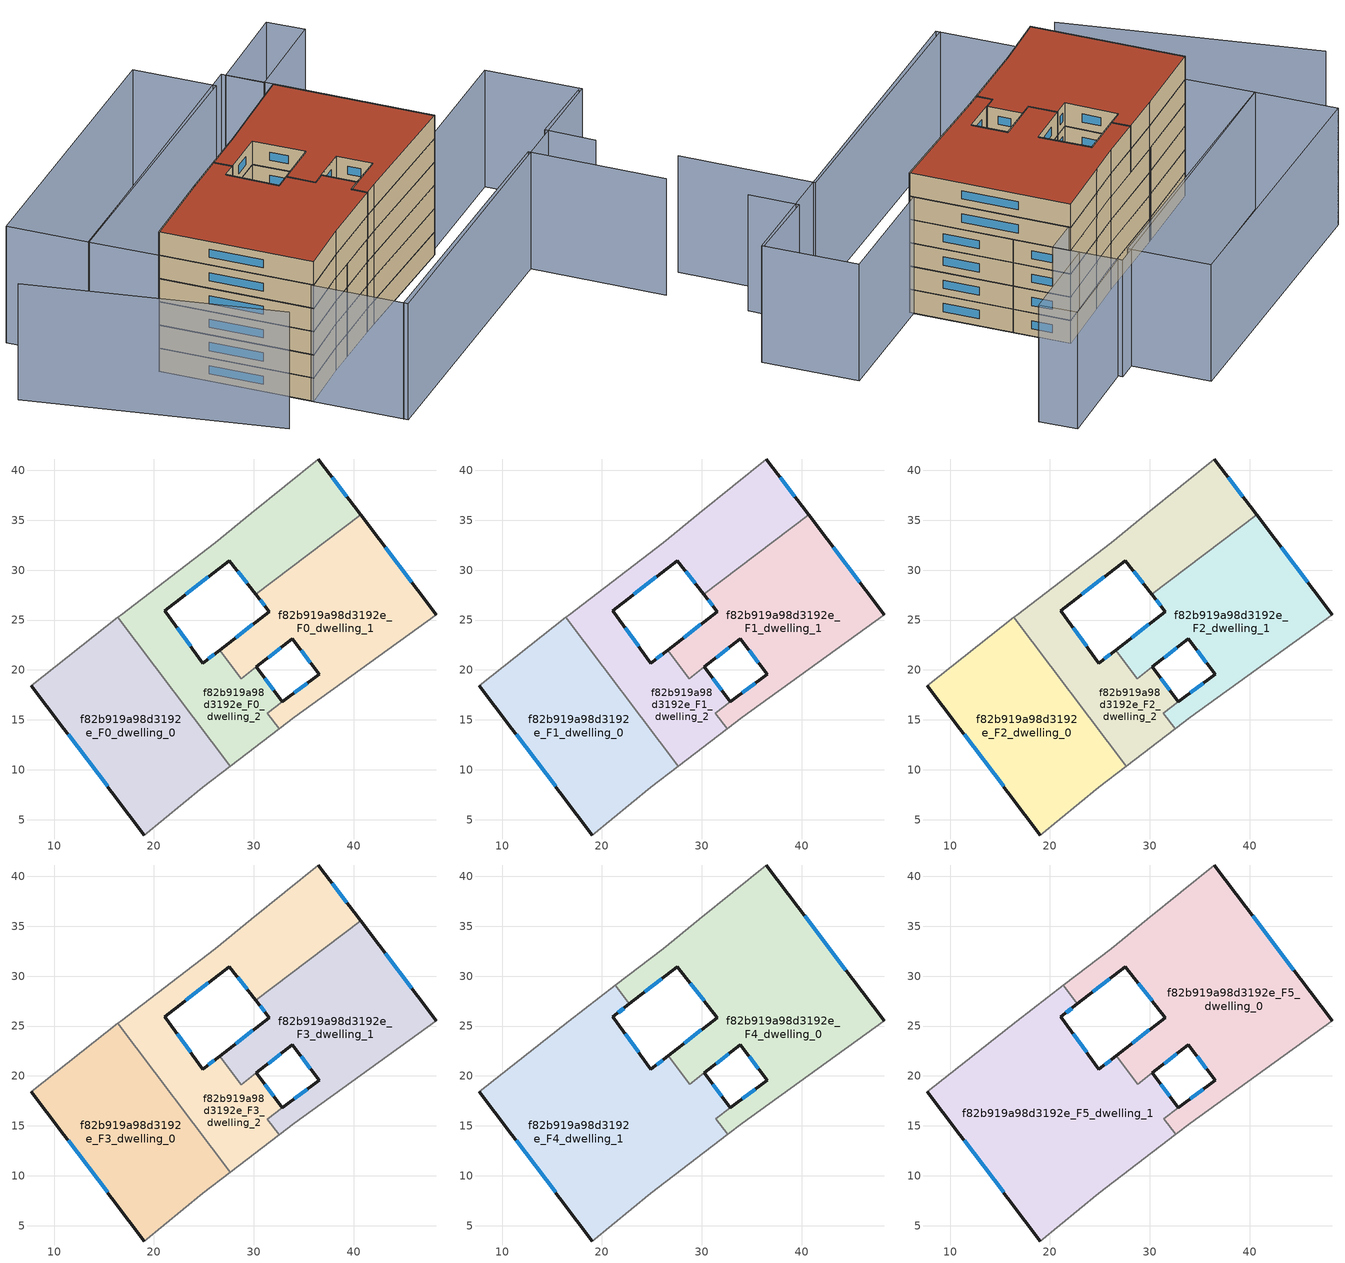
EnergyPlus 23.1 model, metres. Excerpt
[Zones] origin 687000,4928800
f82b919a98d3192e_F0_dwelling_0
 floor ground (EU_floor_Construction): 24.88,8.25 27.64,10.36 16.38,25.26 7.72,18.41 19.06,3.46 z0
 wall outside (EU_wall_Construction): 19.06,3.46 7.72,18.41 z0:3
 wall adiabatic (EU_wall_Construction): 7.72,18.41 16.38,25.26 / 27.64,10.36 24.88,8.25 19.06,3.46 z0:3
 wall to f82b919a98d3192e_F0_dwelling_2 (EU_wall_Construction): 16.38,25.26 27.64,10.36 z0:3
 window (EU_Window_Construction): 15.37,8.33 11.4,13.55 z0.98:2.02
f82b919a98d3192e_F0_dwelling_1
 floor ground (EU_floor_Construction): 48.29,25.51 40.71,35.54 30.19,27.59 31.55,25.84 26.57,21.97 28.73,19.12 33.88,23.12 36.55,19.58 31.35,15.66 32.54,14.09 34.06,15.24 z0
 wall outside (EU_wall_Construction): 26.57,21.97 31.55,25.84 30.19,27.59 / 40.71,35.54 48.29,25.51 / 32.88,16.81 36.55,19.58 33.88,23.12 30.26,20.3 z0:3
 wall adiabatic (EU_wall_Construction): 48.29,25.51 34.06,15.24 32.54,14.09 z0:3
 wall to f82b919a98d3192e_F0_dwelling_2 (EU_wall_Construction): 30.19,27.59 40.71,35.54 / 32.54,14.09 31.35,15.66 32.88,16.81 / 30.26,20.3 28.73,19.12 26.57,21.97 z0:3
 window (EU_Window_Construction): 28.19,23.23 29.93,24.58 / 31.11,26.41 30.63,27.02 / 43.17,32.28 45.82,28.77 / 35.68,20.73 34.74,21.97 / 34.07,17.71 35.35,18.68 / 32.7,22.21 31.43,21.22 z0.98:2.02
f82b919a98d3192e_F0_dwelling_2
 floor ground (EU_floor_Construction): 32.54,14.09 31.35,15.66 32.88,16.81 30.26,20.3 28.73,19.12 26.57,21.97 24.92,20.68 21.09,25.93 27.57,30.96 30.19,27.59 40.71,35.54 36.48,41.13 29.78,35.71 26.15,32.76 16.68,25.5 16.38,25.26 27.64,10.36 z0
 wall outside (EU_wall_Construction): 36.48,41.13 40.71,35.54 / 30.19,27.59 27.57,30.96 21.09,25.93 24.92,20.68 26.57,21.97 / 30.26,20.3 32.88,16.81 z0:3
 wall adiabatic (EU_wall_Construction): 32.54,14.09 27.64,10.36 / 16.38,25.26 16.68,25.5 26.15,32.76 29.78,35.71 36.48,41.13 z0:3
 window (EU_Window_Construction): 37.85,39.31 39.33,37.36 / 29.34,28.68 28.42,29.86 / 25.46,29.33 23.19,27.57 / 22.33,24.23 23.67,22.39 / 25.46,21.1 26.03,21.55 / 31.11,19.17 32.02,17.95 z0.98:2.02
f82b919a98d3192e_F1_dwelling_0
 floor to f82b919a98d3192e_F0_dwelling_0 (EU_floor_Construction): 24.88,8.25 27.64,10.36 16.38,25.26 7.72,18.41 19.06,3.46 z3
 wall outside (EU_wall_Construction): 19.06,3.46 7.72,18.41 z3:6
 wall adiabatic (EU_wall_Construction): 7.72,18.41 16.38,25.26 / 27.64,10.36 24.88,8.25 19.06,3.46 z3:6
 wall to f82b919a98d3192e_F1_dwelling_2 (EU_wall_Construction): 16.38,25.26 27.64,10.36 z3:6
 window (EU_Window_Construction): 15.37,8.33 11.4,13.55 z3.98:5.02
f82b919a98d3192e_F1_dwelling_1
 floor to f82b919a98d3192e_F0_dwelling_1 (EU_floor_Construction): 48.29,25.51 40.71,35.54 30.19,27.59 31.55,25.84 26.57,21.97 28.73,19.12 33.88,23.12 36.55,19.58 31.35,15.66 32.54,14.09 34.06,15.24 z3
 wall outside (EU_wall_Construction): 26.57,21.97 31.55,25.84 30.19,27.59 / 40.71,35.54 48.29,25.51 / 32.88,16.81 36.55,19.58 33.88,23.12 30.26,20.3 z3:6
 wall adiabatic (EU_wall_Construction): 48.29,25.51 34.06,15.24 32.54,14.09 z3:6
 wall to f82b919a98d3192e_F1_dwelling_2 (EU_wall_Construction): 30.19,27.59 40.71,35.54 / 32.54,14.09 31.35,15.66 32.88,16.81 / 30.26,20.3 28.73,19.12 26.57,21.97 z3:6
 window (EU_Window_Construction): 28.19,23.23 29.93,24.58 / 31.11,26.41 30.63,27.02 / 43.17,32.28 45.82,28.77 / 35.68,20.73 34.74,21.97 / 34.07,17.71 35.35,18.68 / 32.7,22.21 31.43,21.22 z3.98:5.02
f82b919a98d3192e_F1_dwelling_2
 floor to f82b919a98d3192e_F0_dwelling_2 (EU_floor_Construction): 32.54,14.09 31.35,15.66 32.88,16.81 30.26,20.3 28.73,19.12 26.57,21.97 24.92,20.68 21.09,25.93 27.57,30.96 30.19,27.59 40.71,35.54 36.48,41.13 29.78,35.71 26.15,32.76 16.68,25.5 16.38,25.26 27.64,10.36 z3
 wall outside (EU_wall_Construction): 36.48,41.13 40.71,35.54 / 30.19,27.59 27.57,30.96 21.09,25.93 24.92,20.68 26.57,21.97 / 30.26,20.3 32.88,16.81 z3:6
 wall adiabatic (EU_wall_Construction): 32.54,14.09 27.64,10.36 / 16.38,25.26 16.68,25.5 26.15,32.76 29.78,35.71 36.48,41.13 z3:6
 window (EU_Window_Construction): 37.85,39.31 39.33,37.36 / 29.34,28.68 28.42,29.86 / 25.46,29.33 23.19,27.57 / 22.33,24.23 23.67,22.39 / 25.46,21.1 26.03,21.55 / 31.11,19.17 32.02,17.95 z3.98:5.02
f82b919a98d3192e_F2_dwelling_0
 floor to f82b919a98d3192e_F1_dwelling_0 (EU_floor_Construction): 24.88,8.25 27.64,10.36 16.38,25.26 7.72,18.41 19.06,3.46 z6
 wall outside (EU_wall_Construction): 19.06,3.46 7.72,18.41 z6:9
 wall adiabatic (EU_wall_Construction): 7.72,18.41 16.38,25.26 / 27.64,10.36 24.88,8.25 19.06,3.46 z6:9
 wall to f82b919a98d3192e_F2_dwelling_2 (EU_wall_Construction): 16.38,25.26 27.64,10.36 z6:9
 window (EU_Window_Construction): 15.37,8.33 11.4,13.55 z6.98:8.02
f82b919a98d3192e_F2_dwelling_1
 floor to f82b919a98d3192e_F1_dwelling_1 (EU_floor_Construction): 48.29,25.51 40.71,35.54 30.19,27.59 31.55,25.84 26.57,21.97 28.73,19.12 33.88,23.12 36.55,19.58 31.35,15.66 32.54,14.09 34.06,15.24 z6
 wall outside (EU_wall_Construction): 26.57,21.97 31.55,25.84 30.19,27.59 / 40.71,35.54 48.29,25.51 / 32.88,16.81 36.55,19.58 33.88,23.12 30.26,20.3 z6:9
 wall adiabatic (EU_wall_Construction): 48.29,25.51 34.06,15.24 32.54,14.09 z6:9
 wall to f82b919a98d3192e_F2_dwelling_2 (EU_wall_Construction): 30.19,27.59 40.71,35.54 / 32.54,14.09 31.35,15.66 32.88,16.81 / 30.26,20.3 28.73,19.12 26.57,21.97 z6:9
 window (EU_Window_Construction): 28.19,23.23 29.93,24.58 / 31.11,26.41 30.63,27.02 / 43.17,32.28 45.82,28.77 / 35.68,20.73 34.74,21.97 / 34.07,17.71 35.35,18.68 / 32.7,22.21 31.43,21.22 z6.98:8.02
f82b919a98d3192e_F2_dwelling_2
 floor to f82b919a98d3192e_F1_dwelling_2 (EU_floor_Construction): 32.54,14.09 31.35,15.66 32.88,16.81 30.26,20.3 28.73,19.12 26.57,21.97 24.92,20.68 21.09,25.93 27.57,30.96 30.19,27.59 40.71,35.54 36.48,41.13 29.78,35.71 26.15,32.76 16.68,25.5 16.38,25.26 27.64,10.36 z6
 wall outside (EU_wall_Construction): 36.48,41.13 40.71,35.54 / 30.19,27.59 27.57,30.96 21.09,25.93 24.92,20.68 26.57,21.97 / 30.26,20.3 32.88,16.81 z6:9
 wall adiabatic (EU_wall_Construction): 32.54,14.09 27.64,10.36 / 16.38,25.26 16.68,25.5 26.15,32.76 29.78,35.71 36.48,41.13 z6:9
 window (EU_Window_Construction): 37.85,39.31 39.33,37.36 / 29.34,28.68 28.42,29.86 / 25.46,29.33 23.19,27.57 / 22.33,24.23 23.67,22.39 / 25.46,21.1 26.03,21.55 / 31.11,19.17 32.02,17.95 z6.98:8.02
f82b919a98d3192e_F3_dwelling_0
 floor to f82b919a98d3192e_F2_dwelling_0 (EU_floor_Construction): 24.88,8.25 27.64,10.36 16.38,25.26 7.72,18.41 19.06,3.46 z9
 wall outside (EU_wall_Construction): 19.06,3.46 7.72,18.41 z9:12
 wall adiabatic (EU_wall_Construction): 7.72,18.41 16.38,25.26 / 27.64,10.36 24.88,8.25 19.06,3.46 z9:12
 wall to f82b919a98d3192e_F3_dwelling_2 (EU_wall_Construction): 16.38,25.26 27.64,10.36 z9:12
 window (EU_Window_Construction): 15.37,8.33 11.4,13.55 z9.98:11.02
f82b919a98d3192e_F3_dwelling_1
 floor to f82b919a98d3192e_F2_dwelling_1 (EU_floor_Construction): 48.29,25.51 40.71,35.54 30.19,27.59 31.55,25.84 26.57,21.97 28.73,19.12 33.88,23.12 36.55,19.58 31.35,15.66 32.54,14.09 34.06,15.24 z9
 wall outside (EU_wall_Construction): 26.57,21.97 31.55,25.84 30.19,27.59 / 40.71,35.54 48.29,25.51 / 32.88,16.81 36.55,19.58 33.88,23.12 30.26,20.3 z9:12
 wall adiabatic (EU_wall_Construction): 48.29,25.51 34.06,15.24 32.54,14.09 z9:12
 wall to f82b919a98d3192e_F3_dwelling_2 (EU_wall_Construction): 30.19,27.59 40.71,35.54 / 32.54,14.09 31.35,15.66 32.88,16.81 / 30.26,20.3 28.73,19.12 26.57,21.97 z9:12
 window (EU_Window_Construction): 28.19,23.23 29.93,24.58 / 31.11,26.41 30.63,27.02 / 43.17,32.28 45.82,28.77 / 35.68,20.73 34.74,21.97 / 34.07,17.71 35.35,18.68 / 32.7,22.21 31.43,21.22 z9.98:11.02
f82b919a98d3192e_F3_dwelling_2
 floor to f82b919a98d3192e_F2_dwelling_2 (EU_floor_Construction): 32.54,14.09 31.35,15.66 32.88,16.81 30.26,20.3 28.73,19.12 26.57,21.97 24.92,20.68 21.09,25.93 27.57,30.96 30.19,27.59 40.71,35.54 36.48,41.13 29.78,35.71 26.15,32.76 16.68,25.5 16.38,25.26 27.64,10.36 z9
 wall outside (EU_wall_Construction): 36.48,41.13 40.71,35.54 / 30.19,27.59 27.57,30.96 21.09,25.93 24.92,20.68 26.57,21.97 / 30.26,20.3 32.88,16.81 z9:12
 wall adiabatic (EU_wall_Construction): 32.54,14.09 27.64,10.36 / 16.38,25.26 16.68,25.5 26.15,32.76 29.78,35.71 36.48,41.13 z9:12
 window (EU_Window_Construction): 37.85,39.31 39.33,37.36 / 29.34,28.68 28.42,29.86 / 25.46,29.33 23.19,27.57 / 22.33,24.23 23.67,22.39 / 25.46,21.1 26.03,21.55 / 31.11,19.17 32.02,17.95 z9.98:11.02
f82b919a98d3192e_F4_dwelling_0
 floor to f82b919a98d3192e_F3_dwelling_1 (EU_floor_Construction): 48.29,25.51 40.71,35.54 30.19,27.59 31.55,25.84 26.65,22.04 28.81,19.18 33.88,23.12 36.55,19.58 31.43,15.72 32.62,14.15 34.06,15.24 z12
 floor to f82b919a98d3192e_F3_dwelling_2 (EU_floor_Construction): 40.71,35.54 36.48,41.13 29.78,35.71 26.15,32.76 21.33,29.07 22.74,27.22 27.57,30.96 30.19,27.59 z12
 wall outside (EU_wall_Construction): 26.66,22.04 31.55,25.84 27.57,30.96 22.74,27.22 / 36.48,41.13 48.29,25.51 / 32.88,16.81 36.55,19.58 33.88,23.12 30.26,20.3 z12:15
 wall adiabatic (EU_wall_Construction): 21.33,29.07 26.15,32.76 29.78,35.71 36.48,41.13 / 48.29,25.51 34.06,15.24 32.62,14.15 z12:15
 wall to f82b919a98d3192e_F4_dwelling_1 (EU_wall_Construction): 30.26,20.3 28.81,19.18 26.66,22.04 / 22.74,27.22 21.33,29.07 / 32.62,14.15 31.43,15.72 32.88,16.81 z12:15
 window (EU_Window_Construction): 28.25,23.27 29.96,24.6 / 30.25,27.51 28.86,29.3 / 26,29.74 24.31,28.43 / 40.32,36.05 44.45,30.59 / 35.68,20.73 34.74,21.97 / 34.07,17.71 35.35,18.68 / 32.7,22.21 31.43,21.22 z12.98:14.02
f82b919a98d3192e_F4_dwelling_1
 floor to f82b919a98d3192e_F3_dwelling_0 (EU_floor_Construction): 24.88,8.25 27.64,10.36 16.38,25.26 7.72,18.41 19.06,3.46 z12
 floor to f82b919a98d3192e_F3_dwelling_2 (EU_floor_Construction): 32.54,14.09 31.35,15.66 32.88,16.81 30.26,20.3 28.81,19.18 28.73,19.12 26.57,21.97 24.92,20.68 21.09,25.93 22.74,27.22 21.33,29.07 16.68,25.5 16.38,25.26 27.64,10.36 z12
 floor to f82b919a98d3192e_F3_dwelling_1 (EU_floor_Construction): 28.81,19.18 26.65,22.04 26.57,21.97 28.73,19.12 z12; 32.62,14.15 31.43,15.72 31.35,15.66 32.54,14.09 z12
 wall outside (EU_wall_Construction): 22.74,27.22 21.09,25.93 24.92,20.68 26.66,22.04 / 30.26,20.3 32.88,16.81 / 19.06,3.46 7.72,18.41 z12:15
 wall adiabatic (EU_wall_Construction): 32.62,14.15 24.88,8.25 19.06,3.46 / 7.72,18.41 16.68,25.5 21.33,29.07 z12:15
 window (EU_Window_Construction): 22.2,26.8 21.62,26.35 / 22.33,24.23 23.67,22.39 / 25.48,21.12 26.09,21.6 / 31.11,19.17 32.02,17.95 / 15.37,8.33 11.4,13.55 z12.98:14.02
f82b919a98d3192e_F5_dwelling_0
 floor to f82b919a98d3192e_F4_dwelling_0 (EU_floor_Construction): 48.29,25.51 36.48,41.13 29.78,35.71 26.15,32.76 21.33,29.07 22.74,27.22 27.57,30.96 31.55,25.84 26.65,22.04 28.81,19.18 33.88,23.12 36.55,19.58 31.43,15.72 32.62,14.15 34.06,15.24 z15
 wall outside (EU_wall_Construction): 26.66,22.04 31.55,25.84 27.57,30.96 22.74,27.22 / 36.48,41.13 48.29,25.51 / 32.88,16.81 36.55,19.58 33.88,23.12 30.26,20.3 z15:18
 wall adiabatic (EU_wall_Construction): 21.33,29.07 26.15,32.76 29.78,35.71 36.48,41.13 / 48.29,25.51 34.06,15.24 32.62,14.15 z15:18
 wall to f82b919a98d3192e_F5_dwelling_1 (EU_wall_Construction): 30.26,20.3 28.81,19.18 26.66,22.04 / 22.74,27.22 21.33,29.07 / 32.62,14.15 31.43,15.72 32.88,16.81 z15:18
 window (EU_Window_Construction): 28.25,23.27 29.96,24.6 / 30.25,27.51 28.86,29.3 / 26,29.74 24.31,28.43 / 40.32,36.05 44.45,30.59 / 35.68,20.73 34.74,21.97 / 34.07,17.71 35.35,18.68 / 32.7,22.21 31.43,21.22 z15.98:17.02
 roof outside (EU_roof_Construction): 36.48,41.13 48.29,25.51 34.06,15.24 32.62,14.15 31.43,15.72 36.55,19.58 33.88,23.12 28.81,19.18 26.65,22.04 31.55,25.84 27.57,30.96 22.74,27.22 21.33,29.07 26.15,32.76 29.78,35.71 z18
f82b919a98d3192e_F5_dwelling_1
 floor to f82b919a98d3192e_F4_dwelling_1 (EU_floor_Construction): 24.88,8.25 32.62,14.15 31.43,15.72 32.88,16.81 30.26,20.3 28.81,19.18 26.65,22.04 24.92,20.68 21.09,25.93 22.74,27.22 21.33,29.07 16.68,25.5 7.72,18.41 19.06,3.46 z15
 wall outside (EU_wall_Construction): 22.74,27.22 21.09,25.93 24.92,20.68 26.66,22.04 / 30.26,20.3 32.88,16.81 / 19.06,3.46 7.72,18.41 z15:18
 wall adiabatic (EU_wall_Construction): 32.62,14.15 24.88,8.25 19.06,3.46 / 7.72,18.41 16.68,25.5 21.33,29.07 z15:18
 window (EU_Window_Construction): 22.2,26.8 21.62,26.35 / 22.33,24.23 23.67,22.39 / 25.48,21.12 26.09,21.6 / 31.11,19.17 32.02,17.95 / 15.37,8.33 11.4,13.55 z15.98:17.02
 roof outside (EU_roof_Construction): 30.26,20.3 32.88,16.81 31.43,15.72 32.62,14.15 24.88,8.25 19.06,3.46 7.72,18.41 16.68,25.5 21.33,29.07 22.74,27.22 21.09,25.93 24.92,20.68 26.65,22.04 28.81,19.18 z18
shading: -9.23,20.99 13.47,-0.48 / 25.67,-5.26 55.73,17.4 / 55.73,17.4 65.78,4.07 / 63.64,15.78 59.94,20.83 / 59.94,20.83 68,26.73 / 68.42,26.73 26,-5.7 / 26,-5.7 18.85,3.65 / 18.85,3.65 61.27,36.08 / 61.27,36.08 68.42,26.73 / 40.59,44.01 7.72,18.41 / 7.72,18.41 2.53,25.08 / 2.53,25.08 35.4,50.67 / 35.4,50.67 40.59,44.01 / 33.52,48.66 2.57,25.02 / 2.57,25.02 -3.56,33.03 / -3.56,33.03 27.4,56.68 / 27.4,56.68 33.52,48.66 / 35.68,50.14 45.96,58.3 / 45.96,58.3 48.85,54.65 / 48.85,54.65 38.57,46.49 / 38.57,46.49 35.68,50.14 z0:15
[Building]
EU S2 Campaign: North Axis=0; Terrain=City; Solar Distribution=FullExterior
[Site:Location]
Bologna: Latitude=44.5; Longitude=11.25; Time Zone=1; Elevation=37
[SizingPeriod:WeatherFileDays]
AnnualSizingPeriod: Begin Month=1; Begin Day of Month=1; End Month=12; End Day of Month=31; Day of Week for Start Day=Monday; Use Weather File Daylight Saving Period=No; Use Weather File Rain and Snow Indicators=No
[MATERIAL]
EU_InternalMass_Material: Roughness=MediumRough; Thickness=0.1; Conductivity=1; Density=1800; Specific Heat=900; Thermal Absorptance=0.9; Solar Absorptance=0.7; Visible Absorptance=0.7
[MATERIAL:NOMASS] Roughness=MediumRough; Thermal Absorptance=0.9; Solar Absorptance=0.7; Visible Absorptance=0.7
Name | Thermal Resistance
EU_wall_NoMass | 0.905828
EU_roof_NoMass | 0.37593
EU_floor_NoMass | 0.67114
[WINDOWMATERIAL:SIMPLEGLAZINGSYSTEM]
EU_Window_SimpleGlazing: UFactor=4.52486; Solar Heat Gain Coefficient=0.85; Visible Transmittance=0.85
[CONSTRUCTION]
EU_wall_Construction: EU_wall_NoMass
EU_roof_Construction: EU_roof_NoMass
EU_floor_Construction: EU_floor_NoMass
EU_InternalMass_Construction: EU_InternalMass_Material
EU_Window_Construction: EU_Window_SimpleGlazing
[ZONE] Type=1; Multiplier=1; Ceiling Height=autocalculate; Floor Area=autocalculate; Part of Total Floor Area=Yes
Name | Volume
f82b919a98d3192e_F0_dwelling_0; f82b919a98d3192e_F1_dwelling_0; f82b919a98d3192e_F2_dwelling_0; f82b919a98d3192e_F3_dwelling_0 | 617.81
f82b919a98d3192e_F4_dwelling_0 | 902.971
f82b919a98d3192e_F5_dwelling_0 | 902.994
f82b919a98d3192e_F0_dwelling_1 | 592.753
f82b919a98d3192e_F1_dwelling_1; f82b919a98d3192e_F2_dwelling_1; f82b919a98d3192e_F3_dwelling_1 | 592.702
f82b919a98d3192e_F4_dwelling_1 | 950.492
f82b919a98d3192e_F5_dwelling_1 | 950.496
f82b919a98d3192e_F0_dwelling_2 | 642.921
f82b919a98d3192e_F1_dwelling_2; f82b919a98d3192e_F2_dwelling_2; f82b919a98d3192e_F3_dwelling_2 | 642.922
[INTERNALMASS] Construction=EU_InternalMass_Construction
Name | Zone or ZoneList | Surface Area
f82b919a98d3192e_F0_dwelling_0_EU_InternalMass | f82b919a98d3192e_F0_dwelling_0 | 205.942
f82b919a98d3192e_F0_dwelling_1_EU_InternalMass | f82b919a98d3192e_F0_dwelling_1 | 197.588
f82b919a98d3192e_F0_dwelling_2_EU_InternalMass | f82b919a98d3192e_F0_dwelling_2 | 214.31
f82b919a98d3192e_F1_dwelling_0_EU_InternalMass | f82b919a98d3192e_F1_dwelling_0 | 205.942
f82b919a98d3192e_F1_dwelling_1_EU_InternalMass | f82b919a98d3192e_F1_dwelling_1 | 197.588
f82b919a98d3192e_F1_dwelling_2_EU_InternalMass | f82b919a98d3192e_F1_dwelling_2 | 214.31
f82b919a98d3192e_F2_dwelling_0_EU_InternalMass | f82b919a98d3192e_F2_dwelling_0 | 205.942
f82b919a98d3192e_F2_dwelling_1_EU_InternalMass | f82b919a98d3192e_F2_dwelling_1 | 197.588
f82b919a98d3192e_F2_dwelling_2_EU_InternalMass | f82b919a98d3192e_F2_dwelling_2 | 214.31
f82b919a98d3192e_F3_dwelling_0_EU_InternalMass | f82b919a98d3192e_F3_dwelling_0 | 205.942
f82b919a98d3192e_F3_dwelling_1_EU_InternalMass | f82b919a98d3192e_F3_dwelling_1 | 197.588
f82b919a98d3192e_F3_dwelling_2_EU_InternalMass | f82b919a98d3192e_F3_dwelling_2 | 214.31
f82b919a98d3192e_F4_dwelling_0_EU_InternalMass | f82b919a98d3192e_F4_dwelling_0 | 300.998
f82b919a98d3192e_F4_dwelling_1_EU_InternalMass | f82b919a98d3192e_F4_dwelling_1 | 316.832
f82b919a98d3192e_F5_dwelling_0_EU_InternalMass | f82b919a98d3192e_F5_dwelling_0 | 300.998
f82b919a98d3192e_F5_dwelling_1_EU_InternalMass | f82b919a98d3192e_F5_dwelling_1 | 316.832
[OTHEREQUIPMENT] Fuel Type=Electricity; Design Level Calculation Method=Watts/Area; Power per Zone Floor Area=1; Fraction Latent=0; Fraction Radiant=0; Fraction Lost=0; Carbon Dioxide Generation Rate=0; EndUse Subcategory=EU_Step8_InternalGains
Name | Zone or ZoneList or Space or SpaceList | Schedule
EU_Step8_InternalGain_f82b919a98d3192e_F0_dwelling_0_f000 | f82b919a98d3192e_F0_dwelling_0 | EU_Step8_GainSchedule_f82b919a98d3192e_F0_dwelling_0_f000
EU_Step8_InternalGain_f82b919a98d3192e_F0_dwelling_1_f000 | f82b919a98d3192e_F0_dwelling_1 | EU_Step8_GainSchedule_f82b919a98d3192e_F0_dwelling_1_f000
EU_Step8_InternalGain_f82b919a98d3192e_F0_dwelling_2_f000 | f82b919a98d3192e_F0_dwelling_2 | EU_Step8_GainSchedule_f82b919a98d3192e_F0_dwelling_2_f000
EU_Step8_InternalGain_f82b919a98d3192e_F1_dwelling_0_f000 | f82b919a98d3192e_F1_dwelling_0 | EU_Step8_GainSchedule_f82b919a98d3192e_F1_dwelling_0_f000
EU_Step8_InternalGain_f82b919a98d3192e_F1_dwelling_1_f000 | f82b919a98d3192e_F1_dwelling_1 | EU_Step8_GainSchedule_f82b919a98d3192e_F1_dwelling_1_f000
EU_Step8_InternalGain_f82b919a98d3192e_F1_dwelling_2_f000 | f82b919a98d3192e_F1_dwelling_2 | EU_Step8_GainSchedule_f82b919a98d3192e_F1_dwelling_2_f000
EU_Step8_InternalGain_f82b919a98d3192e_F2_dwelling_0_f000 | f82b919a98d3192e_F2_dwelling_0 | EU_Step8_GainSchedule_f82b919a98d3192e_F2_dwelling_0_f000
EU_Step8_InternalGain_f82b919a98d3192e_F2_dwelling_1_f000 | f82b919a98d3192e_F2_dwelling_1 | EU_Step8_GainSchedule_f82b919a98d3192e_F2_dwelling_1_f000
EU_Step8_InternalGain_f82b919a98d3192e_F2_dwelling_2_f000 | f82b919a98d3192e_F2_dwelling_2 | EU_Step8_GainSchedule_f82b919a98d3192e_F2_dwelling_2_f000
EU_Step8_InternalGain_f82b919a98d3192e_F3_dwelling_0_f000 | f82b919a98d3192e_F3_dwelling_0 | EU_Step8_GainSchedule_f82b919a98d3192e_F3_dwelling_0_f000
EU_Step8_InternalGain_f82b919a98d3192e_F3_dwelling_1_f000 | f82b919a98d3192e_F3_dwelling_1 | EU_Step8_GainSchedule_f82b919a98d3192e_F3_dwelling_1_f000
EU_Step8_InternalGain_f82b919a98d3192e_F3_dwelling_2_f000 | f82b919a98d3192e_F3_dwelling_2 | EU_Step8_GainSchedule_f82b919a98d3192e_F3_dwelling_2_f000
EU_Step8_InternalGain_f82b919a98d3192e_F4_dwelling_0_f000 | f82b919a98d3192e_F4_dwelling_0 | EU_Step8_GainSchedule_f82b919a98d3192e_F4_dwelling_0_f000
EU_Step8_InternalGain_f82b919a98d3192e_F4_dwelling_1_f000 | f82b919a98d3192e_F4_dwelling_1 | EU_Step8_GainSchedule_f82b919a98d3192e_F4_dwelling_1_f000
EU_Step8_InternalGain_f82b919a98d3192e_F5_dwelling_0_f000 | f82b919a98d3192e_F5_dwelling_0 | EU_Step8_GainSchedule_f82b919a98d3192e_F5_dwelling_0_f000
EU_Step8_InternalGain_f82b919a98d3192e_F5_dwelling_1_f000 | f82b919a98d3192e_F5_dwelling_1 | EU_Step8_GainSchedule_f82b919a98d3192e_F5_dwelling_1_f000
[ZONEVENTILATION:DESIGNFLOWRATE] Schedule=EU_AlwaysOn; Design Flow Rate Calculation Method=AirChanges/Hour; Air Changes per Hour=0.73129; Ventilation Type=Natural; Fan Pressure Rise=0; Fan Total Efficiency=1; Constant Term Coefficient=1; Temperature Term Coefficient=0; Velocity Term Coefficient=0; Velocity Squared Term Coefficient=0; Minimum Indoor Temperature=-100; Maximum Indoor Temperature=100; Delta Temperature=-100; Minimum Outdoor Temperature=-100; Maximum Outdoor Temperature=100; Maximum Wind Speed=40
Name | Zone or ZoneList or Space or SpaceList
EU_ConstantAir_f82b919a98d3192e_F0_dwelling_0 | f82b919a98d3192e_F0_dwelling_0
EU_ConstantAir_f82b919a98d3192e_F0_dwelling_1 | f82b919a98d3192e_F0_dwelling_1
EU_ConstantAir_f82b919a98d3192e_F0_dwelling_2 | f82b919a98d3192e_F0_dwelling_2
EU_ConstantAir_f82b919a98d3192e_F1_dwelling_0 | f82b919a98d3192e_F1_dwelling_0
EU_ConstantAir_f82b919a98d3192e_F1_dwelling_1 | f82b919a98d3192e_F1_dwelling_1
EU_ConstantAir_f82b919a98d3192e_F1_dwelling_2 | f82b919a98d3192e_F1_dwelling_2
EU_ConstantAir_f82b919a98d3192e_F2_dwelling_0 | f82b919a98d3192e_F2_dwelling_0
EU_ConstantAir_f82b919a98d3192e_F2_dwelling_1 | f82b919a98d3192e_F2_dwelling_1
EU_ConstantAir_f82b919a98d3192e_F2_dwelling_2 | f82b919a98d3192e_F2_dwelling_2
EU_ConstantAir_f82b919a98d3192e_F3_dwelling_0 | f82b919a98d3192e_F3_dwelling_0
EU_ConstantAir_f82b919a98d3192e_F3_dwelling_1 | f82b919a98d3192e_F3_dwelling_1
EU_ConstantAir_f82b919a98d3192e_F3_dwelling_2 | f82b919a98d3192e_F3_dwelling_2
EU_ConstantAir_f82b919a98d3192e_F4_dwelling_0 | f82b919a98d3192e_F4_dwelling_0
EU_ConstantAir_f82b919a98d3192e_F4_dwelling_1 | f82b919a98d3192e_F4_dwelling_1
EU_ConstantAir_f82b919a98d3192e_F5_dwelling_0 | f82b919a98d3192e_F5_dwelling_0
EU_ConstantAir_f82b919a98d3192e_F5_dwelling_1 | f82b919a98d3192e_F5_dwelling_1
[HVACTEMPLATE:THERMOSTAT] Constant Heating Setpoint=20; Constant Cooling Setpoint=50
EU_HeatOnly_f82b919a98d3192e_F0_dwelling_0; EU_HeatOnly_f82b919a98d3192e_F0_dwelling_1; EU_HeatOnly_f82b919a98d3192e_F0_dwelling_2; EU_HeatOnly_f82b919a98d3192e_F1_dwelling_0; EU_HeatOnly_f82b919a98d3192e_F1_dwelling_1; EU_HeatOnly_f82b919a98d3192e_F1_dwelling_2; EU_HeatOnly_f82b919a98d3192e_F2_dwelling_0; EU_HeatOnly_f82b919a98d3192e_F2_dwelling_1; EU_HeatOnly_f82b919a98d3192e_F2_dwelling_2; EU_HeatOnly_f82b919a98d3192e_F3_dwelling_0; EU_HeatOnly_f82b919a98d3192e_F3_dwelling_1; EU_HeatOnly_f82b919a98d3192e_F3_dwelling_2; EU_HeatOnly_f82b919a98d3192e_F4_dwelling_0; EU_HeatOnly_f82b919a98d3192e_F4_dwelling_1; EU_HeatOnly_f82b919a98d3192e_F5_dwelling_0; EU_HeatOnly_f82b919a98d3192e_F5_dwelling_1
[HVACTEMPLATE:ZONE:IDEALLOADSAIRSYSTEM] System Availability Schedule=EU_AlwaysOn; Maximum Heating Supply Air Temperature=50; Minimum Cooling Supply Air Temperature=13; Maximum Heating Supply Air Humidity Ratio=0.0156; Minimum Cooling Supply Air Humidity Ratio=0.0077; Heating Limit=NoLimit; Cooling Limit=NoLimit; Heating Availability Schedule=EU_AlwaysOn; Cooling Availability Schedule=EU_CoolingOff; Dehumidification Control Type=ConstantSensibleHeatRatio; Cooling Sensible Heat Ratio=0.7; Dehumidification Setpoint=60; Humidification Control Type=None; Humidification Setpoint=30; Outdoor Air Method=None; Outdoor Air Flow Rate per Person=0.00944; Outdoor Air Flow Rate per Zone Floor Area=0; Outdoor Air Flow Rate per Zone=0; Demand Controlled Ventilation Type=None; Outdoor Air Economizer Type=NoEconomizer; Heat Recovery Type=None; Sensible Heat Recovery Effectiveness=0.7; Latent Heat Recovery Effectiveness=0.65
Name | Template Thermostat
f82b919a98d3192e_F0_dwelling_0 | EU_HeatOnly_f82b919a98d3192e_F0_dwelling_0
f82b919a98d3192e_F0_dwelling_1 | EU_HeatOnly_f82b919a98d3192e_F0_dwelling_1
f82b919a98d3192e_F0_dwelling_2 | EU_HeatOnly_f82b919a98d3192e_F0_dwelling_2
f82b919a98d3192e_F1_dwelling_0 | EU_HeatOnly_f82b919a98d3192e_F1_dwelling_0
f82b919a98d3192e_F1_dwelling_1 | EU_HeatOnly_f82b919a98d3192e_F1_dwelling_1
f82b919a98d3192e_F1_dwelling_2 | EU_HeatOnly_f82b919a98d3192e_F1_dwelling_2
f82b919a98d3192e_F2_dwelling_0 | EU_HeatOnly_f82b919a98d3192e_F2_dwelling_0
f82b919a98d3192e_F2_dwelling_1 | EU_HeatOnly_f82b919a98d3192e_F2_dwelling_1
f82b919a98d3192e_F2_dwelling_2 | EU_HeatOnly_f82b919a98d3192e_F2_dwelling_2
f82b919a98d3192e_F3_dwelling_0 | EU_HeatOnly_f82b919a98d3192e_F3_dwelling_0
f82b919a98d3192e_F3_dwelling_1 | EU_HeatOnly_f82b919a98d3192e_F3_dwelling_1
f82b919a98d3192e_F3_dwelling_2 | EU_HeatOnly_f82b919a98d3192e_F3_dwelling_2
f82b919a98d3192e_F4_dwelling_0 | EU_HeatOnly_f82b919a98d3192e_F4_dwelling_0
f82b919a98d3192e_F4_dwelling_1 | EU_HeatOnly_f82b919a98d3192e_F4_dwelling_1
f82b919a98d3192e_F5_dwelling_0 | EU_HeatOnly_f82b919a98d3192e_F5_dwelling_0
f82b919a98d3192e_F5_dwelling_1 | EU_HeatOnly_f82b919a98d3192e_F5_dwelling_1
[SIZING:ZONE] Zone Cooling Design Supply Air Temperature Input Method=SupplyAirTemperature; Zone Cooling Design Supply Air Temperature=13; Zone Heating Design Supply Air Temperature Input Method=SupplyAirTemperature; Zone Heating Design Supply Air Temperature=50; Zone Cooling Design Supply Air Humidity Ratio=0.008; Zone Heating Design Supply Air Humidity Ratio=0.008; Cooling Design Air Flow Method=DesignDay; Cooling Design Air Flow Rate=0; Cooling Minimum Air Flow per Zone Floor Area=0.000762; Cooling Minimum Air Flow=0; Cooling Minimum Air Flow Fraction=0.2; Heating Design Air Flow Method=DesignDay; Heating Design Air Flow Rate=0; Heating Maximum Air Flow per Zone Floor Area=0.002032; Heating Maximum Air Flow=0.141576; Heating Maximum Air Flow Fraction=0.3; Account for Dedicated Outdoor Air System=No; Dedicated Outdoor Air System Control Strategy=NeutralSupplyAir; Dedicated Outdoor Air Low Setpoint Temperature for Design=autosize; Dedicated Outdoor Air High Setpoint Temperature for Design=autosize; Zone Load Sizing Method=Sensible Load Only No Latent Load; Zone Latent Cooling Design Supply Air Humidity Ratio Input Method=HumidityRatioDifference; Zone Cooling Design Supply Air Humidity Ratio Difference=0.005; Zone Latent Heating Design Supply Air Humidity Ratio Input Method=HumidityRatioDifference; Zone Humidification Design Supply Air Humidity Ratio Difference=0.005
f82b919a98d3192e_F0_dwelling_0; f82b919a98d3192e_F0_dwelling_1; f82b919a98d3192e_F0_dwelling_2; f82b919a98d3192e_F1_dwelling_0; f82b919a98d3192e_F1_dwelling_1; f82b919a98d3192e_F1_dwelling_2; f82b919a98d3192e_F2_dwelling_0; f82b919a98d3192e_F2_dwelling_1; f82b919a98d3192e_F2_dwelling_2; f82b919a98d3192e_F3_dwelling_0; f82b919a98d3192e_F3_dwelling_1; f82b919a98d3192e_F3_dwelling_2; f82b919a98d3192e_F4_dwelling_0; f82b919a98d3192e_F4_dwelling_1; f82b919a98d3192e_F5_dwelling_0; f82b919a98d3192e_F5_dwelling_1
[SCHEDULE:CONSTANT]
Name | Hourly Value
EU_AlwaysOn | 1
EU_CoolingOff | 0
[SCHEDULE:FILE] Column Number=1; Rows to Skip at Top=0; Number of Hours of Data=8760; Column Separator=Comma; Interpolate to Timestep=No; Minutes per Item=60; Adjust Schedule for Daylight Savings=Yes
Name | File
EU_Step8_GainSchedule_f82b919a98d3192e_F0_dwelling_0_f000 | ../../schedules/f82b919a98d3192e/f82b919a98d3192e_F0_dwelling_0_f000_gain.csv
EU_Step8_GainSchedule_f82b919a98d3192e_F0_dwelling_1_f000 | ../../schedules/f82b919a98d3192e/f82b919a98d3192e_F0_dwelling_1_f000_gain.csv
EU_Step8_GainSchedule_f82b919a98d3192e_F0_dwelling_2_f000 | ../../schedules/f82b919a98d3192e/f82b919a98d3192e_F0_dwelling_2_f000_gain.csv
EU_Step8_GainSchedule_f82b919a98d3192e_F1_dwelling_0_f000 | ../../schedules/f82b919a98d3192e/f82b919a98d3192e_F1_dwelling_0_f000_gain.csv
EU_Step8_GainSchedule_f82b919a98d3192e_F1_dwelling_1_f000 | ../../schedules/f82b919a98d3192e/f82b919a98d3192e_F1_dwelling_1_f000_gain.csv
EU_Step8_GainSchedule_f82b919a98d3192e_F1_dwelling_2_f000 | ../../schedules/f82b919a98d3192e/f82b919a98d3192e_F1_dwelling_2_f000_gain.csv
EU_Step8_GainSchedule_f82b919a98d3192e_F2_dwelling_0_f000 | ../../schedules/f82b919a98d3192e/f82b919a98d3192e_F2_dwelling_0_f000_gain.csv
EU_Step8_GainSchedule_f82b919a98d3192e_F2_dwelling_1_f000 | ../../schedules/f82b919a98d3192e/f82b919a98d3192e_F2_dwelling_1_f000_gain.csv
EU_Step8_GainSchedule_f82b919a98d3192e_F2_dwelling_2_f000 | ../../schedules/f82b919a98d3192e/f82b919a98d3192e_F2_dwelling_2_f000_gain.csv
EU_Step8_GainSchedule_f82b919a98d3192e_F3_dwelling_0_f000 | ../../schedules/f82b919a98d3192e/f82b919a98d3192e_F3_dwelling_0_f000_gain.csv
EU_Step8_GainSchedule_f82b919a98d3192e_F3_dwelling_1_f000 | ../../schedules/f82b919a98d3192e/f82b919a98d3192e_F3_dwelling_1_f000_gain.csv
EU_Step8_GainSchedule_f82b919a98d3192e_F3_dwelling_2_f000 | ../../schedules/f82b919a98d3192e/f82b919a98d3192e_F3_dwelling_2_f000_gain.csv
EU_Step8_GainSchedule_f82b919a98d3192e_F4_dwelling_0_f000 | ../../schedules/f82b919a98d3192e/f82b919a98d3192e_F4_dwelling_0_f000_gain.csv
EU_Step8_GainSchedule_f82b919a98d3192e_F4_dwelling_1_f000 | ../../schedules/f82b919a98d3192e/f82b919a98d3192e_F4_dwelling_1_f000_gain.csv
EU_Step8_GainSchedule_f82b919a98d3192e_F5_dwelling_0_f000 | ../../schedules/f82b919a98d3192e/f82b919a98d3192e_F5_dwelling_0_f000_gain.csv
EU_Step8_GainSchedule_f82b919a98d3192e_F5_dwelling_1_f000 | ../../schedules/f82b919a98d3192e/f82b919a98d3192e_F5_dwelling_1_f000_gain.csv
